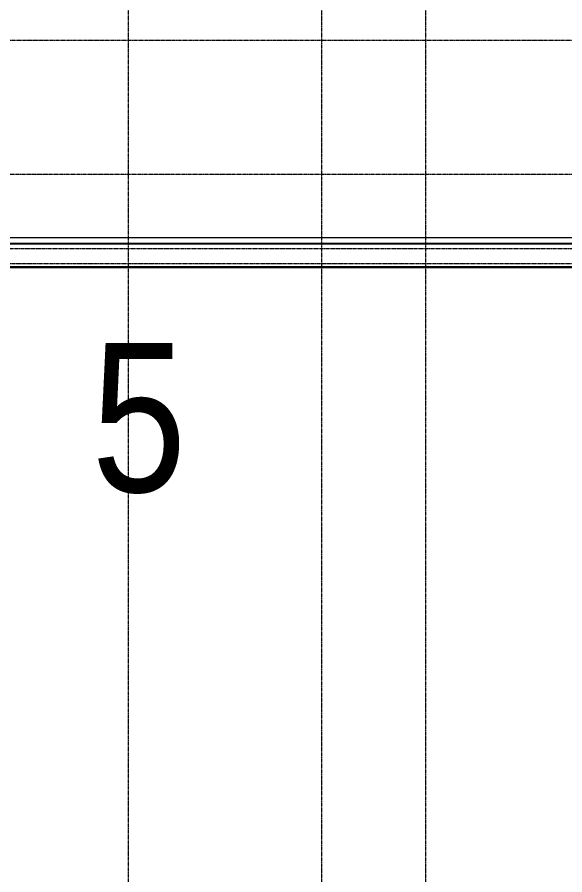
# Model space of a CAD drawing. Header units: millimetres. Extents: x -231292 to 573618, y -153144 to 564035.
# Drawn here: x 81793 to 92826, y 422302 to 439568 of the extents above; entities that cross this region are included whole.
import ezdxf

# ---------------------------------------------------------------- set-up
doc = ezdxf.new("R2010")
doc.units = ezdxf.units.MM
doc.linetypes.add('CENTER2', pattern=[28.575, 19.05, -3.175, 3.175, -3.175])
doc.linetypes.add('DASHED', pattern=[19.05, 12.7, -6.35])
doc.layers.add('АР_Делит', color=250, linetype='Continuous', lineweight=0, plot=False)
doc.layers.add('АР_ФАСАД', color=250, linetype='Continuous', lineweight=9)
doc.layers.add('РД_Оси_100', color=250, linetype='Continuous', lineweight=0)
doc.styles.add('style1', font='ARIALN.TTF')

# ---------------------------------------------------------------- blocks, each defined once
blk = doc.blocks.new('СОШ_2200_АР_ОСИ_М100_28.05.24')
at = {"layer": 'АР_Делит', "color": 5, "linetype": 'DASHED'}
blk.add_lwpolyline([(114955, 135155), (114955, -355), (93595.036, -355), (93595.036, 13855), (94145, 13855), (94145, 68320), (66055, 68320), (66055, 13857.73), (83455, 13857.73), (83455, -355), (45245, -355), (45245, 13145), (44695, 13145), (44695, 26755), (45245, 26755), (45245, 68320), (20455, 68320), (20455, 26755), (27955, 26755), (27955, 13145), (-355, 13145), (-355, 100855), (37145, 100855), (37145, 129155)], dxfattribs=at)
at = {"layer": 'РД_Оси_100', "linetype": 'CENTER2'}
for p, q in [((37500, -6155), (37500, 139938.679)), ((39600, -6155), (39600, 139938.679)), ((-5954.958, 72900), (95715.503, 72900))]:
    blk.add_line(p, q, dxfattribs=at)
for points in [[(33600, 139938.679), (33600, -6155)], [(119910, 70200), (-5954.958, 70200)], [(95715.503, 68700), (-5454.958, 68700), (-5954.958, 68850)], [(78274.959, 68400), (-5454.958, 68400), (-5954.958, 68250)]]:
    blk.add_lwpolyline(points, dxfattribs=at)

msp = doc.modelspace()

# ---------------------------------------------------------------- linework, layer by layer
at = {"layer": 'АР_Делит', "linetype": 'DASHED', "lineweight": 25}
msp.add_lwpolyline([(78128.768, 453401.753), (95928.768, 453401.753), (95928.768, 435001.753), (78128.768, 435001.753)], close=True, dxfattribs=at)
at = {"layer": 'АР_ФАСАД'}
for points in [[(95698.768, 392371.753), (70298.768, 392371.753), (70298.768, 435131.753), (95673.768, 435131.753)], [(95698.768, 392956.753), (70883.768, 392956.753), (70883.768, 434546.753), (95673.768, 434546.753)]]:
    msp.add_lwpolyline(points, dxfattribs=at)

# ---------------------------------------------------------------- block references
at = {"layer": 'РД_Оси_100'}
msp.add_blockref('СОШ_2200_АР_ОСИ_М100_28.05.24', (50428.768, 366201.753), dxfattribs=at)

# ---------------------------------------------------------------- texts
at = {"layer": 'АР_Делит', "insert": (84246.268, 431490.252), "char_height": 3000, "width": 19035, "attachment_point": 5, "style": 'style1'}
msp.add_mtext('5', dxfattribs=at)

doc.saveas('drawing.dxf')
